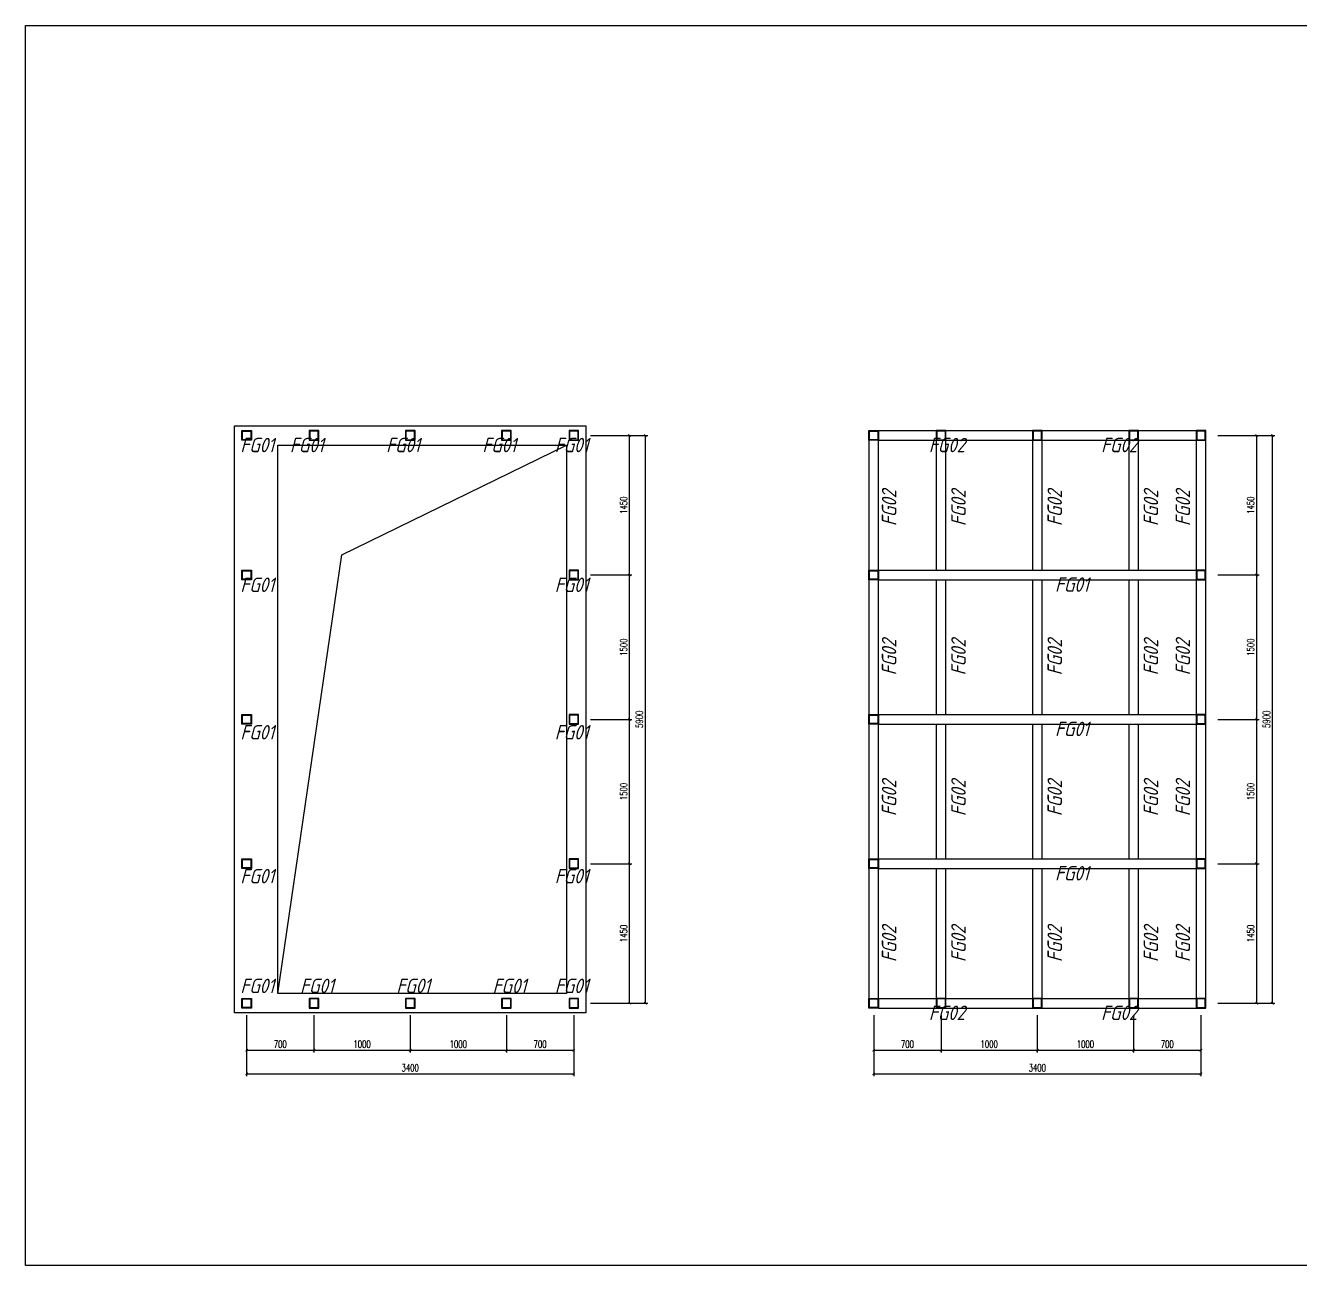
# Model space of a CAD drawing. Extents: x 48729 to 74281, y 13972 to 26858.
# Drawn here: x 48729 to 61969, y 13972 to 26858 of the extents above; entities that cross this region are included whole.
import ezdxf

# ---------------------------------------------------------------- set-up
doc = ezdxf.new("R2010")
doc.units = 0
doc.header["$LTSCALE"] = 1000
doc.header["$MEASUREMENT"] = 0
for name, color, linetype in [('PUB_DIM', 3, 'Continuous'), ('RAIL', 163, 'Continuous'), ('WALL', 2, 'Continuous'), ('xg', 1, 'Continuous'), ('文字', 61, 'Continuous'), ('钢材', 2, 'Continuous')]:
    doc.layers.add(name, color=color, linetype=linetype)
doc.styles.add('_TCH_DIM_T3', font='SIMPLEX.shx', dxfattribs={"width": 0.705882, "bigfont": 'GBCBIG.shx'})
doc.styles.add('H8', font='gbeitc.shx', dxfattribs={"bigfont": 'hztxt.shx'})
doc.dimstyles.new('_TCH_ARCH&&25', dxfattribs={"dimtxt": 74.375, "dimasz": 25, "dimexe": 25, "dimexo": 75, "dimgap": 25, "dimtad": 1, "dimdec": 0, "dimzin": 0, "dimdsep": 46, "dimtxsty": '_TCH_DIM_T3', "dimblk": 'ARCHTICK', "dimcen": 0.09, "dimclrt": 7, "dimazin": 2, "dimtfac": 1, "dimtdec": 0, "dimtix": 1, "dimtmove": 2, "dimatfit": 3, "dimfxl": 0, "dimtolj": 1, "dimtzin": 0, "dimarcsym": 0})

# ---------------------------------------------------------------- blocks, each defined once
blk = doc.blocks.new('_ArchTick')
at = {"color": 0, "linetype": 'ByBlock', "const_width": 0.4}
blk.add_lwpolyline([(-0.5, -0.5), (0.5, 0.5)], dxfattribs=at)
blk = doc.blocks.new('*D51')
at = {"layer": 'Defpoints', "color": 0, "linetype": 'ByBlock', "transparency": 16777216}
for p in [(57544, 16648), (60944, 16648), (60944, 15964)]:
    blk.add_point(p, dxfattribs=at)
at = {"layer": 'PUB_DIM', "color": 0, "linetype": 'ByBlock', "lineweight": -2, "transparency": 16777216}
for p, q in [((57544, 16573), (57544, 15939)), ((60944, 16573), (60944, 15939)), ((57544, 15964), (60944, 15964))]:
    blk.add_line(p, q, dxfattribs=at)
at = {"layer": 'PUB_DIM', "color": 0, "linetype": 'ByBlock', "lineweight": -2, "transparency": 16777216, "xscale": 25, "yscale": 25, "zscale": 25, "rotation": 180}
blk.add_blockref('_ArchTick', (57544, 15964), dxfattribs=at)
at = {"layer": 'PUB_DIM', "color": 0, "linetype": 'ByBlock', "lineweight": -2, "transparency": 16777216, "xscale": 25, "yscale": 25, "zscale": 25}
blk.add_blockref('_ArchTick', (60944, 15964), dxfattribs=at)
at = {"layer": 'PUB_DIM', "color": 7, "linetype": 'ByBlock', "transparency": 16777216, "insert": (59244, 16027), "char_height": 74.4, "attachment_point": 5, "style": '_TCH_DIM_T3'}
blk.add_mtext('\\A1;3400', dxfattribs=at)
blk = doc.blocks.new('*D52')
at = {"layer": 'Defpoints', "color": 0, "linetype": 'ByBlock', "transparency": 16777216}
for p in [(57544, 16648), (58244, 16648), (58244, 16210)]:
    blk.add_point(p, dxfattribs=at)
at = {"layer": 'PUB_DIM', "color": 0, "linetype": 'ByBlock', "lineweight": -2, "transparency": 16777216}
for p, q in [((57544, 16573), (57544, 16185)), ((58244, 16573), (58244, 16185)), ((57544, 16210), (58244, 16210))]:
    blk.add_line(p, q, dxfattribs=at)
at = {"layer": 'PUB_DIM', "color": 0, "linetype": 'ByBlock', "lineweight": -2, "transparency": 16777216, "xscale": 25, "yscale": 25, "zscale": 25, "rotation": 180}
blk.add_blockref('_ArchTick', (57544, 16210), dxfattribs=at)
at = {"layer": 'PUB_DIM', "color": 0, "linetype": 'ByBlock', "lineweight": -2, "transparency": 16777216, "xscale": 25, "yscale": 25, "zscale": 25}
blk.add_blockref('_ArchTick', (58244, 16210), dxfattribs=at)
at = {"layer": 'PUB_DIM', "color": 7, "linetype": 'ByBlock', "transparency": 16777216, "insert": (57894, 16273), "char_height": 74.4, "attachment_point": 5, "style": '_TCH_DIM_T3'}
blk.add_mtext('\\A1;700', dxfattribs=at)
blk = doc.blocks.new('*D53')
at = {"layer": 'Defpoints', "color": 0, "linetype": 'ByBlock', "transparency": 16777216}
for p in [(58244, 16648), (59244, 16648), (59244, 16210)]:
    blk.add_point(p, dxfattribs=at)
at = {"layer": 'PUB_DIM', "color": 0, "linetype": 'ByBlock', "lineweight": -2, "transparency": 16777216}
for p, q in [((58244, 16573), (58244, 16185)), ((59244, 16573), (59244, 16185)), ((58244, 16210), (59244, 16210))]:
    blk.add_line(p, q, dxfattribs=at)
at = {"layer": 'PUB_DIM', "color": 0, "linetype": 'ByBlock', "lineweight": -2, "transparency": 16777216, "xscale": 25, "yscale": 25, "zscale": 25, "rotation": 180}
blk.add_blockref('_ArchTick', (58244, 16210), dxfattribs=at)
at = {"layer": 'PUB_DIM', "color": 0, "linetype": 'ByBlock', "lineweight": -2, "transparency": 16777216, "xscale": 25, "yscale": 25, "zscale": 25}
blk.add_blockref('_ArchTick', (59244, 16210), dxfattribs=at)
at = {"layer": 'PUB_DIM', "color": 7, "linetype": 'ByBlock', "transparency": 16777216, "insert": (58744, 16273), "char_height": 74.4, "attachment_point": 5, "style": '_TCH_DIM_T3'}
blk.add_mtext('\\A1;1000', dxfattribs=at)
blk = doc.blocks.new('*D54')
at = {"layer": 'Defpoints', "color": 0, "linetype": 'ByBlock', "transparency": 16777216}
for p in [(59244, 16648), (60244, 16648), (60244, 16210)]:
    blk.add_point(p, dxfattribs=at)
at = {"layer": 'PUB_DIM', "color": 0, "linetype": 'ByBlock', "lineweight": -2, "transparency": 16777216}
for p, q in [((59244, 16573), (59244, 16185)), ((60244, 16573), (60244, 16185)), ((59244, 16210), (60244, 16210))]:
    blk.add_line(p, q, dxfattribs=at)
at = {"layer": 'PUB_DIM', "color": 0, "linetype": 'ByBlock', "lineweight": -2, "transparency": 16777216, "xscale": 25, "yscale": 25, "zscale": 25, "rotation": 180}
blk.add_blockref('_ArchTick', (59244, 16210), dxfattribs=at)
at = {"layer": 'PUB_DIM', "color": 0, "linetype": 'ByBlock', "lineweight": -2, "transparency": 16777216, "xscale": 25, "yscale": 25, "zscale": 25}
blk.add_blockref('_ArchTick', (60244, 16210), dxfattribs=at)
at = {"layer": 'PUB_DIM', "color": 7, "linetype": 'ByBlock', "transparency": 16777216, "insert": (59744, 16273), "char_height": 74.4, "attachment_point": 5, "style": '_TCH_DIM_T3'}
blk.add_mtext('\\A1;1000', dxfattribs=at)
blk = doc.blocks.new('*D55')
at = {"layer": 'Defpoints', "color": 0, "linetype": 'ByBlock', "transparency": 16777216}
for p in [(60244, 16648), (60944, 16648), (60944, 16210)]:
    blk.add_point(p, dxfattribs=at)
at = {"layer": 'PUB_DIM', "color": 0, "linetype": 'ByBlock', "lineweight": -2, "transparency": 16777216}
for p, q in [((60244, 16573), (60244, 16185)), ((60944, 16573), (60944, 16185)), ((60244, 16210), (60944, 16210))]:
    blk.add_line(p, q, dxfattribs=at)
at = {"layer": 'PUB_DIM', "color": 0, "linetype": 'ByBlock', "lineweight": -2, "transparency": 16777216, "xscale": 25, "yscale": 25, "zscale": 25, "rotation": 180}
blk.add_blockref('_ArchTick', (60244, 16210), dxfattribs=at)
at = {"layer": 'PUB_DIM', "color": 0, "linetype": 'ByBlock', "lineweight": -2, "transparency": 16777216, "xscale": 25, "yscale": 25, "zscale": 25}
blk.add_blockref('_ArchTick', (60944, 16210), dxfattribs=at)
at = {"layer": 'PUB_DIM', "color": 7, "linetype": 'ByBlock', "transparency": 16777216, "insert": (60594, 16273), "char_height": 74.4, "attachment_point": 5, "style": '_TCH_DIM_T3'}
blk.add_mtext('\\A1;700', dxfattribs=at)
blk = doc.blocks.new('*D56')
at = {"layer": 'Defpoints', "color": 0, "linetype": 'ByBlock', "transparency": 16777216}
for p in [(61044, 22598), (61688, 22598), (61044, 16698)]:
    blk.add_point(p, dxfattribs=at)
at = {"layer": 'PUB_DIM', "color": 0, "linetype": 'ByBlock', "lineweight": -2, "transparency": 16777216}
for p, q in [((61119, 22598), (61713, 22598)), ((61688, 16698), (61688, 22598)), ((61119, 16698), (61713, 16698))]:
    blk.add_line(p, q, dxfattribs=at)
at = {"layer": 'PUB_DIM', "color": 0, "linetype": 'ByBlock', "lineweight": -2, "transparency": 16777216, "xscale": 25, "yscale": 25, "zscale": 25}
for p, rotation in [((61688, 22598), 90), ((61688, 16698), 270)]:
    blk.add_blockref('_ArchTick', p, dxfattribs=dict(at, rotation=rotation))
at = {"layer": 'PUB_DIM', "color": 7, "linetype": 'ByBlock', "transparency": 16777216, "insert": (61626, 19648), "char_height": 74.4, "attachment_point": 5, "rotation": 90, "style": '_TCH_DIM_T3'}
blk.add_mtext('\\A1;5900', dxfattribs=at)
blk = doc.blocks.new('*D57')
at = {"layer": 'Defpoints', "color": 0, "linetype": 'ByBlock', "transparency": 16777216}
for p in [(61044, 22598), (61524, 22598), (61044, 21148)]:
    blk.add_point(p, dxfattribs=at)
at = {"layer": 'PUB_DIM', "color": 0, "linetype": 'ByBlock', "lineweight": -2, "transparency": 16777216}
for p, q in [((61119, 22598), (61549, 22598)), ((61524, 21148), (61524, 22598)), ((61119, 21148), (61549, 21148))]:
    blk.add_line(p, q, dxfattribs=at)
at = {"layer": 'PUB_DIM', "color": 0, "linetype": 'ByBlock', "lineweight": -2, "transparency": 16777216, "xscale": 25, "yscale": 25, "zscale": 25}
for p, rotation in [((61524, 22598), 90), ((61524, 21148), 270)]:
    blk.add_blockref('_ArchTick', p, dxfattribs=dict(at, rotation=rotation))
at = {"layer": 'PUB_DIM', "color": 7, "linetype": 'ByBlock', "transparency": 16777216, "insert": (61462, 21873), "char_height": 74.4, "attachment_point": 5, "rotation": 90, "style": '_TCH_DIM_T3'}
blk.add_mtext('\\A1;1450', dxfattribs=at)
blk = doc.blocks.new('*D58')
at = {"layer": 'Defpoints', "color": 0, "linetype": 'ByBlock', "transparency": 16777216}
for p in [(61044, 21148), (61524, 21148), (61044, 19648)]:
    blk.add_point(p, dxfattribs=at)
at = {"layer": 'PUB_DIM', "color": 0, "linetype": 'ByBlock', "lineweight": -2, "transparency": 16777216}
for p, q in [((61119, 21148), (61549, 21148)), ((61524, 19648), (61524, 21148)), ((61119, 19648), (61549, 19648))]:
    blk.add_line(p, q, dxfattribs=at)
at = {"layer": 'PUB_DIM', "color": 0, "linetype": 'ByBlock', "lineweight": -2, "transparency": 16777216, "xscale": 25, "yscale": 25, "zscale": 25}
for p, rotation in [((61524, 21148), 90), ((61524, 19648), 270)]:
    blk.add_blockref('_ArchTick', p, dxfattribs=dict(at, rotation=rotation))
at = {"layer": 'PUB_DIM', "color": 7, "linetype": 'ByBlock', "transparency": 16777216, "insert": (61462, 20398), "char_height": 74.4, "attachment_point": 5, "rotation": 90, "style": '_TCH_DIM_T3'}
blk.add_mtext('\\A1;1500', dxfattribs=at)
blk = doc.blocks.new('*D59')
at = {"layer": 'Defpoints', "color": 0, "linetype": 'ByBlock', "transparency": 16777216}
for p in [(61044, 19648), (61524, 19648), (61044, 18148)]:
    blk.add_point(p, dxfattribs=at)
at = {"layer": 'PUB_DIM', "color": 0, "linetype": 'ByBlock', "lineweight": -2, "transparency": 16777216}
for p, q in [((61119, 19648), (61549, 19648)), ((61524, 18148), (61524, 19648)), ((61119, 18148), (61549, 18148))]:
    blk.add_line(p, q, dxfattribs=at)
at = {"layer": 'PUB_DIM', "color": 0, "linetype": 'ByBlock', "lineweight": -2, "transparency": 16777216, "xscale": 25, "yscale": 25, "zscale": 25}
for p, rotation in [((61524, 19648), 90), ((61524, 18148), 270)]:
    blk.add_blockref('_ArchTick', p, dxfattribs=dict(at, rotation=rotation))
at = {"layer": 'PUB_DIM', "color": 7, "linetype": 'ByBlock', "transparency": 16777216, "insert": (61462, 18898), "char_height": 74.4, "attachment_point": 5, "rotation": 90, "style": '_TCH_DIM_T3'}
blk.add_mtext('\\A1;1500', dxfattribs=at)
blk = doc.blocks.new('*D60')
at = {"layer": 'Defpoints', "color": 0, "linetype": 'ByBlock', "transparency": 16777216}
for p in [(61044, 18148), (61524, 18148), (61044, 16698)]:
    blk.add_point(p, dxfattribs=at)
at = {"layer": 'PUB_DIM', "color": 0, "linetype": 'ByBlock', "lineweight": -2, "transparency": 16777216}
for p, q in [((61119, 18148), (61549, 18148)), ((61524, 16698), (61524, 18148)), ((61119, 16698), (61549, 16698))]:
    blk.add_line(p, q, dxfattribs=at)
at = {"layer": 'PUB_DIM', "color": 0, "linetype": 'ByBlock', "lineweight": -2, "transparency": 16777216, "xscale": 25, "yscale": 25, "zscale": 25}
for p, rotation in [((61524, 18148), 90), ((61524, 16698), 270)]:
    blk.add_blockref('_ArchTick', p, dxfattribs=dict(at, rotation=rotation))
at = {"layer": 'PUB_DIM', "color": 7, "linetype": 'ByBlock', "transparency": 16777216, "insert": (61462, 17423), "char_height": 74.4, "attachment_point": 5, "rotation": 90, "style": '_TCH_DIM_T3'}
blk.add_mtext('\\A1;1450', dxfattribs=at)
blk = doc.blocks.new('*D61')
at = {"layer": 'Defpoints', "color": 0, "linetype": 'ByBlock', "transparency": 16777216}
for p in [(51027, 16648), (54427, 16648), (54427, 15964)]:
    blk.add_point(p, dxfattribs=at)
at = {"layer": 'PUB_DIM', "color": 0, "linetype": 'ByBlock', "lineweight": -2, "transparency": 16777216}
for p, q in [((51027, 16573), (51027, 15939)), ((54427, 16573), (54427, 15939)), ((51027, 15964), (54427, 15964))]:
    blk.add_line(p, q, dxfattribs=at)
at = {"layer": 'PUB_DIM', "color": 0, "linetype": 'ByBlock', "lineweight": -2, "transparency": 16777216, "xscale": 25, "yscale": 25, "zscale": 25, "rotation": 180}
blk.add_blockref('_ArchTick', (51027, 15964), dxfattribs=at)
at = {"layer": 'PUB_DIM', "color": 0, "linetype": 'ByBlock', "lineweight": -2, "transparency": 16777216, "xscale": 25, "yscale": 25, "zscale": 25}
blk.add_blockref('_ArchTick', (54427, 15964), dxfattribs=at)
at = {"layer": 'PUB_DIM', "color": 7, "linetype": 'ByBlock', "transparency": 16777216, "insert": (52727, 16027), "char_height": 74.4, "attachment_point": 5, "style": '_TCH_DIM_T3'}
blk.add_mtext('\\A1;3400', dxfattribs=at)
blk = doc.blocks.new('*D62')
at = {"layer": 'Defpoints', "color": 0, "linetype": 'ByBlock', "transparency": 16777216}
for p in [(51027, 16648), (51727, 16648), (51727, 16210)]:
    blk.add_point(p, dxfattribs=at)
at = {"layer": 'PUB_DIM', "color": 0, "linetype": 'ByBlock', "lineweight": -2, "transparency": 16777216}
for p, q in [((51027, 16573), (51027, 16185)), ((51727, 16573), (51727, 16185)), ((51027, 16210), (51727, 16210))]:
    blk.add_line(p, q, dxfattribs=at)
at = {"layer": 'PUB_DIM', "color": 0, "linetype": 'ByBlock', "lineweight": -2, "transparency": 16777216, "xscale": 25, "yscale": 25, "zscale": 25, "rotation": 180}
blk.add_blockref('_ArchTick', (51027, 16210), dxfattribs=at)
at = {"layer": 'PUB_DIM', "color": 0, "linetype": 'ByBlock', "lineweight": -2, "transparency": 16777216, "xscale": 25, "yscale": 25, "zscale": 25}
blk.add_blockref('_ArchTick', (51727, 16210), dxfattribs=at)
at = {"layer": 'PUB_DIM', "color": 7, "linetype": 'ByBlock', "transparency": 16777216, "insert": (51377, 16273), "char_height": 74.4, "attachment_point": 5, "style": '_TCH_DIM_T3'}
blk.add_mtext('\\A1;700', dxfattribs=at)
blk = doc.blocks.new('*D63')
at = {"layer": 'Defpoints', "color": 0, "linetype": 'ByBlock', "transparency": 16777216}
for p in [(51727, 16648), (52727, 16648), (52727, 16210)]:
    blk.add_point(p, dxfattribs=at)
at = {"layer": 'PUB_DIM', "color": 0, "linetype": 'ByBlock', "lineweight": -2, "transparency": 16777216}
for p, q in [((51727, 16573), (51727, 16185)), ((52727, 16573), (52727, 16185)), ((51727, 16210), (52727, 16210))]:
    blk.add_line(p, q, dxfattribs=at)
at = {"layer": 'PUB_DIM', "color": 0, "linetype": 'ByBlock', "lineweight": -2, "transparency": 16777216, "xscale": 25, "yscale": 25, "zscale": 25, "rotation": 180}
blk.add_blockref('_ArchTick', (51727, 16210), dxfattribs=at)
at = {"layer": 'PUB_DIM', "color": 0, "linetype": 'ByBlock', "lineweight": -2, "transparency": 16777216, "xscale": 25, "yscale": 25, "zscale": 25}
blk.add_blockref('_ArchTick', (52727, 16210), dxfattribs=at)
at = {"layer": 'PUB_DIM', "color": 7, "linetype": 'ByBlock', "transparency": 16777216, "insert": (52227, 16273), "char_height": 74.4, "attachment_point": 5, "style": '_TCH_DIM_T3'}
blk.add_mtext('\\A1;1000', dxfattribs=at)
blk = doc.blocks.new('*D64')
at = {"layer": 'Defpoints', "color": 0, "linetype": 'ByBlock', "transparency": 16777216}
for p in [(52727, 16648), (53727, 16648), (53727, 16210)]:
    blk.add_point(p, dxfattribs=at)
at = {"layer": 'PUB_DIM', "color": 0, "linetype": 'ByBlock', "lineweight": -2, "transparency": 16777216}
for p, q in [((52727, 16573), (52727, 16185)), ((53727, 16573), (53727, 16185)), ((52727, 16210), (53727, 16210))]:
    blk.add_line(p, q, dxfattribs=at)
at = {"layer": 'PUB_DIM', "color": 0, "linetype": 'ByBlock', "lineweight": -2, "transparency": 16777216, "xscale": 25, "yscale": 25, "zscale": 25, "rotation": 180}
blk.add_blockref('_ArchTick', (52727, 16210), dxfattribs=at)
at = {"layer": 'PUB_DIM', "color": 0, "linetype": 'ByBlock', "lineweight": -2, "transparency": 16777216, "xscale": 25, "yscale": 25, "zscale": 25}
blk.add_blockref('_ArchTick', (53727, 16210), dxfattribs=at)
at = {"layer": 'PUB_DIM', "color": 7, "linetype": 'ByBlock', "transparency": 16777216, "insert": (53227, 16273), "char_height": 74.4, "attachment_point": 5, "style": '_TCH_DIM_T3'}
blk.add_mtext('\\A1;1000', dxfattribs=at)
blk = doc.blocks.new('*D65')
at = {"layer": 'Defpoints', "color": 0, "linetype": 'ByBlock', "transparency": 16777216}
for p in [(53727, 16648), (54427, 16648), (54427, 16210)]:
    blk.add_point(p, dxfattribs=at)
at = {"layer": 'PUB_DIM', "color": 0, "linetype": 'ByBlock', "lineweight": -2, "transparency": 16777216}
for p, q in [((53727, 16573), (53727, 16185)), ((54427, 16573), (54427, 16185)), ((53727, 16210), (54427, 16210))]:
    blk.add_line(p, q, dxfattribs=at)
at = {"layer": 'PUB_DIM', "color": 0, "linetype": 'ByBlock', "lineweight": -2, "transparency": 16777216, "xscale": 25, "yscale": 25, "zscale": 25, "rotation": 180}
blk.add_blockref('_ArchTick', (53727, 16210), dxfattribs=at)
at = {"layer": 'PUB_DIM', "color": 0, "linetype": 'ByBlock', "lineweight": -2, "transparency": 16777216, "xscale": 25, "yscale": 25, "zscale": 25}
blk.add_blockref('_ArchTick', (54427, 16210), dxfattribs=at)
at = {"layer": 'PUB_DIM', "color": 7, "linetype": 'ByBlock', "transparency": 16777216, "insert": (54077, 16273), "char_height": 74.4, "attachment_point": 5, "style": '_TCH_DIM_T3'}
blk.add_mtext('\\A1;700', dxfattribs=at)
blk = doc.blocks.new('*D66')
at = {"layer": 'Defpoints', "color": 0, "linetype": 'ByBlock', "transparency": 16777216}
for p in [(54527, 22598), (55171, 22598), (54527, 16698)]:
    blk.add_point(p, dxfattribs=at)
at = {"layer": 'PUB_DIM', "color": 0, "linetype": 'ByBlock', "lineweight": -2, "transparency": 16777216}
for p, q in [((54602, 22598), (55196, 22598)), ((55171, 16698), (55171, 22598)), ((54602, 16698), (55196, 16698))]:
    blk.add_line(p, q, dxfattribs=at)
at = {"layer": 'PUB_DIM', "color": 0, "linetype": 'ByBlock', "lineweight": -2, "transparency": 16777216, "xscale": 25, "yscale": 25, "zscale": 25}
for p, rotation in [((55171, 22598), 90), ((55171, 16698), 270)]:
    blk.add_blockref('_ArchTick', p, dxfattribs=dict(at, rotation=rotation))
at = {"layer": 'PUB_DIM', "color": 7, "linetype": 'ByBlock', "transparency": 16777216, "insert": (55109, 19648), "char_height": 74.4, "attachment_point": 5, "rotation": 90, "style": '_TCH_DIM_T3'}
blk.add_mtext('\\A1;5900', dxfattribs=at)
blk = doc.blocks.new('*D67')
at = {"layer": 'Defpoints', "color": 0, "linetype": 'ByBlock', "transparency": 16777216}
for p in [(54527, 22598), (55007, 22598), (54527, 21148)]:
    blk.add_point(p, dxfattribs=at)
at = {"layer": 'PUB_DIM', "color": 0, "linetype": 'ByBlock', "lineweight": -2, "transparency": 16777216}
for p, q in [((54602, 22598), (55032, 22598)), ((55007, 21148), (55007, 22598)), ((54602, 21148), (55032, 21148))]:
    blk.add_line(p, q, dxfattribs=at)
at = {"layer": 'PUB_DIM', "color": 0, "linetype": 'ByBlock', "lineweight": -2, "transparency": 16777216, "xscale": 25, "yscale": 25, "zscale": 25}
for p, rotation in [((55007, 22598), 90), ((55007, 21148), 270)]:
    blk.add_blockref('_ArchTick', p, dxfattribs=dict(at, rotation=rotation))
at = {"layer": 'PUB_DIM', "color": 7, "linetype": 'ByBlock', "transparency": 16777216, "insert": (54945, 21873), "char_height": 74.4, "attachment_point": 5, "rotation": 90, "style": '_TCH_DIM_T3'}
blk.add_mtext('\\A1;1450', dxfattribs=at)
blk = doc.blocks.new('*D68')
at = {"layer": 'Defpoints', "color": 0, "linetype": 'ByBlock', "transparency": 16777216}
for p in [(54527, 21148), (55007, 21148), (54527, 19648)]:
    blk.add_point(p, dxfattribs=at)
at = {"layer": 'PUB_DIM', "color": 0, "linetype": 'ByBlock', "lineweight": -2, "transparency": 16777216}
for p, q in [((54602, 21148), (55032, 21148)), ((55007, 19648), (55007, 21148)), ((54602, 19648), (55032, 19648))]:
    blk.add_line(p, q, dxfattribs=at)
at = {"layer": 'PUB_DIM', "color": 0, "linetype": 'ByBlock', "lineweight": -2, "transparency": 16777216, "xscale": 25, "yscale": 25, "zscale": 25}
for p, rotation in [((55007, 21148), 90), ((55007, 19648), 270)]:
    blk.add_blockref('_ArchTick', p, dxfattribs=dict(at, rotation=rotation))
at = {"layer": 'PUB_DIM', "color": 7, "linetype": 'ByBlock', "transparency": 16777216, "insert": (54945, 20398), "char_height": 74.4, "attachment_point": 5, "rotation": 90, "style": '_TCH_DIM_T3'}
blk.add_mtext('\\A1;1500', dxfattribs=at)
blk = doc.blocks.new('*D69')
at = {"layer": 'Defpoints', "color": 0, "linetype": 'ByBlock', "transparency": 16777216}
for p in [(54527, 19648), (55007, 19648), (54527, 18148)]:
    blk.add_point(p, dxfattribs=at)
at = {"layer": 'PUB_DIM', "color": 0, "linetype": 'ByBlock', "lineweight": -2, "transparency": 16777216}
for p, q in [((54602, 19648), (55032, 19648)), ((55007, 18148), (55007, 19648)), ((54602, 18148), (55032, 18148))]:
    blk.add_line(p, q, dxfattribs=at)
at = {"layer": 'PUB_DIM', "color": 0, "linetype": 'ByBlock', "lineweight": -2, "transparency": 16777216, "xscale": 25, "yscale": 25, "zscale": 25}
for p, rotation in [((55007, 19648), 90), ((55007, 18148), 270)]:
    blk.add_blockref('_ArchTick', p, dxfattribs=dict(at, rotation=rotation))
at = {"layer": 'PUB_DIM', "color": 7, "linetype": 'ByBlock', "transparency": 16777216, "insert": (54945, 18898), "char_height": 74.4, "attachment_point": 5, "rotation": 90, "style": '_TCH_DIM_T3'}
blk.add_mtext('\\A1;1500', dxfattribs=at)
blk = doc.blocks.new('*D70')
at = {"layer": 'Defpoints', "color": 0, "linetype": 'ByBlock', "transparency": 16777216}
for p in [(54527, 18148), (55007, 18148), (54527, 16698)]:
    blk.add_point(p, dxfattribs=at)
at = {"layer": 'PUB_DIM', "color": 0, "linetype": 'ByBlock', "lineweight": -2, "transparency": 16777216}
for p, q in [((54602, 18148), (55032, 18148)), ((55007, 16698), (55007, 18148)), ((54602, 16698), (55032, 16698))]:
    blk.add_line(p, q, dxfattribs=at)
at = {"layer": 'PUB_DIM', "color": 0, "linetype": 'ByBlock', "lineweight": -2, "transparency": 16777216, "xscale": 25, "yscale": 25, "zscale": 25}
for p, rotation in [((55007, 18148), 90), ((55007, 16698), 270)]:
    blk.add_blockref('_ArchTick', p, dxfattribs=dict(at, rotation=rotation))
at = {"layer": 'PUB_DIM', "color": 7, "linetype": 'ByBlock', "transparency": 16777216, "insert": (54945, 17423), "char_height": 74.4, "attachment_point": 5, "rotation": 90, "style": '_TCH_DIM_T3'}
blk.add_mtext('\\A1;1450', dxfattribs=at)

msp = doc.modelspace()

# ---------------------------------------------------------------- linework, layer by layer
msp.add_lwpolyline([(48729, 26858.3), (74281.3, 26858.3), (74281.3, 13972.4), (48729, 13972.4)], close=True)
at = {"layer": 'RAIL', "linetype": 'ByBlock', "ltscale": 5}
for p, q in [((57594.4, 22648.2), (60894.4, 22648.2)), ((57494.4, 22548.2), (57494.4, 16748.2)), ((57594.4, 16748.2), (57594.4, 22548.2)), ((57594.4, 22548.2), (60894.4, 22548.2)), ((58194.4, 22548.2), (58194.4, 21198.2)), ((58294.4, 21198.2), (58294.4, 22548.2)), ((59194.4, 22548.2), (59194.4, 21198.2)), ((59294.4, 21198.2), (59294.4, 22548.2)), ((60194.4, 22548.2), (60194.4, 21198.2)), ((60294.4, 21198.2), (60294.4, 22548.2)), ((60894.4, 22548.2), (60894.4, 16748.2)), ((60994.4, 16748.2), (60994.4, 22548.2)), ((57594.4, 21198.2), (60894.4, 21198.2)), ((57594.4, 21098.2), (60894.4, 21098.2)), ((58194.4, 21098.2), (58194.4, 19698.2)), ((58294.4, 19698.2), (58294.4, 21098.2)), ((59194.4, 21098.2), (59194.4, 19698.2)), ((59294.4, 19698.2), (59294.4, 21098.2)), ((60194.4, 21098.2), (60194.4, 19698.2)), ((60294.4, 19698.2), (60294.4, 21098.2)), ((57594.4, 19698.2), (60894.4, 19698.2)), ((57594.4, 19598.2), (60894.4, 19598.2)), ((58194.4, 19598.2), (58194.4, 18198.2)), ((58294.4, 18198.2), (58294.4, 19598.2)), ((59194.4, 19598.2), (59194.4, 18198.2)), ((59294.4, 18198.2), (59294.4, 19598.2)), ((60194.4, 19598.2), (60194.4, 18198.2)), ((60294.4, 18198.2), (60294.4, 19598.2)), ((57594.4, 18198.2), (60894.4, 18198.2)), ((57594.4, 18098.2), (60894.4, 18098.2)), ((58194.4, 18098.2), (58194.4, 16748.2)), ((58294.4, 16748.2), (58294.4, 18098.2)), ((59194.4, 18098.2), (59194.4, 16748.2)), ((59294.4, 16748.2), (59294.4, 18098.2)), ((60194.4, 18098.2), (60194.4, 16748.2)), ((60294.4, 16748.2), (60294.4, 18098.2)), ((57594.4, 16748.2), (60894.4, 16748.2)), ((57594.4, 16648.2), (60894.4, 16648.2))]:
    msp.add_line(p, q, dxfattribs=at)
at = {"layer": 'WALL'}
for points in [[(50902.4, 22698.2), (54552.4, 22698.2), (54552.4, 16598.2), (50902.4, 16598.2)], [(51352.4, 22498.2), (54352.4, 22498.2), (54352.4, 16798.2), (51352.4, 16798.2)]]:
    msp.add_lwpolyline(points, close=True, dxfattribs=at)
at = {"layer": 'xg', "linetype": 'ByBlock', "ltscale": 5}
msp.add_lwpolyline([(51352.4, 16798.2), (52015.2, 21356.2), (54352.4, 22498.2)], dxfattribs=at)
at = {"layer": '钢材'}
for points in [[(51077.4, 22548.2), (50977.4, 22548.2), (50977.4, 22648.2), (51077.4, 22648.2)], [(51071.4, 22554.2), (50983.4, 22554.2), (50983.4, 22642.2), (51071.4, 22642.2)], [(51677.4, 22548.2), (51777.4, 22548.2), (51777.4, 22648.2), (51677.4, 22648.2)], [(51683.4, 22554.2), (51771.4, 22554.2), (51771.4, 22642.2), (51683.4, 22642.2)], [(52677.4, 22548.2), (52777.4, 22548.2), (52777.4, 22648.2), (52677.4, 22648.2)], [(52683.4, 22554.2), (52771.4, 22554.2), (52771.4, 22642.2), (52683.4, 22642.2)], [(53677.4, 22548.2), (53777.4, 22548.2), (53777.4, 22648.2), (53677.4, 22648.2)], [(53683.4, 22554.2), (53771.4, 22554.2), (53771.4, 22642.2), (53683.4, 22642.2)], [(54377.4, 22548.2), (54477.4, 22548.2), (54477.4, 22648.2), (54377.4, 22648.2)], [(54383.4, 22554.2), (54471.4, 22554.2), (54471.4, 22642.2), (54383.4, 22642.2)], [(57594.4, 22548.2), (57494.4, 22548.2), (57494.4, 22648.2), (57594.4, 22648.2)], [(57588.4, 22554.2), (57500.4, 22554.2), (57500.4, 22642.2), (57588.4, 22642.2)], [(58194.4, 22548.2), (58294.4, 22548.2), (58294.4, 22648.2), (58194.4, 22648.2)], [(58200.4, 22554.2), (58288.4, 22554.2), (58288.4, 22642.2), (58200.4, 22642.2)], [(59194.4, 22548.2), (59294.4, 22548.2), (59294.4, 22648.2), (59194.4, 22648.2)], [(59200.4, 22554.2), (59288.4, 22554.2), (59288.4, 22642.2), (59200.4, 22642.2)], [(60194.4, 22548.2), (60294.4, 22548.2), (60294.4, 22648.2), (60194.4, 22648.2)], [(60200.4, 22554.2), (60288.4, 22554.2), (60288.4, 22642.2), (60200.4, 22642.2)], [(60894.4, 22548.2), (60994.4, 22548.2), (60994.4, 22648.2), (60894.4, 22648.2)], [(60900.4, 22554.2), (60988.4, 22554.2), (60988.4, 22642.2), (60900.4, 22642.2)], [(51077.4, 21098.2), (50977.4, 21098.2), (50977.4, 21198.2), (51077.4, 21198.2)], [(51071.4, 21104.2), (50983.4, 21104.2), (50983.4, 21192.2), (51071.4, 21192.2)], [(54377.4, 21098.2), (54477.4, 21098.2), (54477.4, 21198.2), (54377.4, 21198.2)], [(54383.4, 21104.2), (54471.4, 21104.2), (54471.4, 21192.2), (54383.4, 21192.2)], [(57594.4, 21098.2), (57494.4, 21098.2), (57494.4, 21198.2), (57594.4, 21198.2)], [(57588.4, 21104.2), (57500.4, 21104.2), (57500.4, 21192.2), (57588.4, 21192.2)], [(60894.4, 21098.2), (60994.4, 21098.2), (60994.4, 21198.2), (60894.4, 21198.2)], [(60900.4, 21104.2), (60988.4, 21104.2), (60988.4, 21192.2), (60900.4, 21192.2)], [(51077.4, 19598.2), (50977.4, 19598.2), (50977.4, 19698.2), (51077.4, 19698.2)], [(51071.4, 19604.2), (50983.4, 19604.2), (50983.4, 19692.2), (51071.4, 19692.2)], [(54377.4, 19598.2), (54477.4, 19598.2), (54477.4, 19698.2), (54377.4, 19698.2)], [(54383.4, 19604.2), (54471.4, 19604.2), (54471.4, 19692.2), (54383.4, 19692.2)], [(57594.4, 19598.2), (57494.4, 19598.2), (57494.4, 19698.2), (57594.4, 19698.2)], [(57588.4, 19604.2), (57500.4, 19604.2), (57500.4, 19692.2), (57588.4, 19692.2)], [(60894.4, 19598.2), (60994.4, 19598.2), (60994.4, 19698.2), (60894.4, 19698.2)], [(60900.4, 19604.2), (60988.4, 19604.2), (60988.4, 19692.2), (60900.4, 19692.2)], [(51077.4, 18098.2), (50977.4, 18098.2), (50977.4, 18198.2), (51077.4, 18198.2)], [(51071.4, 18104.2), (50983.4, 18104.2), (50983.4, 18192.2), (51071.4, 18192.2)], [(54377.4, 18098.2), (54477.4, 18098.2), (54477.4, 18198.2), (54377.4, 18198.2)], [(54383.4, 18104.2), (54471.4, 18104.2), (54471.4, 18192.2), (54383.4, 18192.2)], [(57594.4, 18098.2), (57494.4, 18098.2), (57494.4, 18198.2), (57594.4, 18198.2)], [(57588.4, 18104.2), (57500.4, 18104.2), (57500.4, 18192.2), (57588.4, 18192.2)], [(60894.4, 18098.2), (60994.4, 18098.2), (60994.4, 18198.2), (60894.4, 18198.2)], [(60900.4, 18104.2), (60988.4, 18104.2), (60988.4, 18192.2), (60900.4, 18192.2)], [(51077.4, 16648.2), (50977.4, 16648.2), (50977.4, 16748.2), (51077.4, 16748.2)], [(51071.4, 16654.2), (50983.4, 16654.2), (50983.4, 16742.2), (51071.4, 16742.2)], [(51677.4, 16648.2), (51777.4, 16648.2), (51777.4, 16748.2), (51677.4, 16748.2)], [(51683.4, 16654.2), (51771.4, 16654.2), (51771.4, 16742.2), (51683.4, 16742.2)], [(52677.4, 16648.2), (52777.4, 16648.2), (52777.4, 16748.2), (52677.4, 16748.2)], [(52683.4, 16654.2), (52771.4, 16654.2), (52771.4, 16742.2), (52683.4, 16742.2)], [(53677.4, 16648.2), (53777.4, 16648.2), (53777.4, 16748.2), (53677.4, 16748.2)], [(53683.4, 16654.2), (53771.4, 16654.2), (53771.4, 16742.2), (53683.4, 16742.2)], [(54377.4, 16648.2), (54477.4, 16648.2), (54477.4, 16748.2), (54377.4, 16748.2)], [(54383.4, 16654.2), (54471.4, 16654.2), (54471.4, 16742.2), (54383.4, 16742.2)], [(57594.4, 16648.2), (57494.4, 16648.2), (57494.4, 16748.2), (57594.4, 16748.2)], [(57588.4, 16654.2), (57500.4, 16654.2), (57500.4, 16742.2), (57588.4, 16742.2)], [(58194.4, 16648.2), (58294.4, 16648.2), (58294.4, 16748.2), (58194.4, 16748.2)], [(58200.4, 16654.2), (58288.4, 16654.2), (58288.4, 16742.2), (58200.4, 16742.2)], [(59194.4, 16648.2), (59294.4, 16648.2), (59294.4, 16748.2), (59194.4, 16748.2)], [(59200.4, 16654.2), (59288.4, 16654.2), (59288.4, 16742.2), (59200.4, 16742.2)], [(60194.4, 16648.2), (60294.4, 16648.2), (60294.4, 16748.2), (60194.4, 16748.2)], [(60200.4, 16654.2), (60288.4, 16654.2), (60288.4, 16742.2), (60200.4, 16742.2)], [(60894.4, 16648.2), (60994.4, 16648.2), (60994.4, 16748.2), (60894.4, 16748.2)], [(60900.4, 16654.2), (60988.4, 16654.2), (60988.4, 16742.2), (60900.4, 16742.2)]]:
    msp.add_lwpolyline(points, close=True, dxfattribs=at)

# ---------------------------------------------------------------- texts
at = {"layer": '文字', "style": 'H8'}
for s, p in [('FG01', (50962.6, 22423.5)), ('FG01', (51477.3, 22423.5)), ('FG01', (52477.3, 22423.5)), ('FG01', (53477.3, 22423.5)), ('FG01', (54229.8, 22423.5)), ('FG02', (58117.5, 22423.5)), ('FG02', (59907.2, 22423.5)), ('FG01', (50962.6, 20971.1)), ('FG01', (54229.8, 20971.1)), ('FG01', (59428.3, 20973.5)), ('FG01', (59428.3, 19473.5)), ('FG01', (50962.6, 19438.7)), ('FG01', (54229.8, 19438.7)), ('FG01', (50962.6, 17944)), ('FG01', (54229.8, 17944)), ('FG01', (59428.3, 17973.5)), ('FG01', (50962.6, 16803.3)), ('FG01', (51583.2, 16803.3)), ('FG01', (52583.2, 16803.3)), ('FG01', (53583.2, 16803.3)), ('FG01', (54229.8, 16803.3)), ('FG02', (58117.5, 16523.5)), ('FG02', (59907.2, 16523.5))]:
    msp.add_text(s, height=150, dxfattribs=at).set_placement(p)
for p in [(57778.8, 21656.3), (58500.1, 21656.3), (59500.1, 21656.3), (60500.1, 21656.3), (60831.8, 21656.3), (57778.8, 20105.2), (58500.1, 20105.2), (59500.1, 20105.2), (60500.1, 20105.2), (60831.8, 20105.2), (57778.8, 18641.9), (58500.1, 18641.9), (59500.1, 18641.9), (60500.1, 18641.9), (60831.8, 18641.9), (57778.8, 17125.8), (58500.1, 17125.8), (59500.1, 17125.8), (60500.1, 17125.8), (60831.8, 17125.8)]:
    msp.add_text('FG02', height=150, rotation=90, dxfattribs=at).set_placement(p)

# ---------------------------------------------------------------- dimensions: what is measured, and where the dimension line sits
at = {"layer": 'PUB_DIM', "linetype": 'ByBlock'}
for p1, p2, distance, picture, middle in [((54527.4, 16698.2), (54527.4, 22598.2), -644, '*D66', (55109.2, 19648.2)), ((54527.4, 21148.2), (54527.4, 22598.2), -479.5, '*D67', (54944.7, 21873.2)), ((61044.4, 16698.2), (61044.4, 22598.2), -644, '*D56', (61626.3, 19648.2)), ((61044.4, 21148.2), (61044.4, 22598.2), -479.5, '*D57', (61461.8, 21873.2)), ((54527.4, 19648.2), (54527.4, 21148.2), -479.5, '*D68', (54944.7, 20398.2)), ((61044.4, 19648.2), (61044.4, 21148.2), -479.5, '*D58', (61461.8, 20398.2)), ((54527.4, 18148.2), (54527.4, 19648.2), -479.5, '*D69', (54944.7, 18898.2)), ((61044.4, 18148.2), (61044.4, 19648.2), -479.5, '*D59', (61461.8, 18898.2)), ((54527.4, 16698.2), (54527.4, 18148.2), -479.5, '*D70', (54944.7, 17423.2)), ((61044.4, 16698.2), (61044.4, 18148.2), -479.5, '*D60', (61461.8, 17423.2)), ((51027.4, 16648.2), (54427.4, 16648.2), -683.9, '*D61', (52727.4, 16026.5)), ((51027.4, 16648.2), (51727.4, 16648.2), -437.9, '*D62', (51377.4, 16272.5)), ((51727.4, 16648.2), (52727.4, 16648.2), -437.9, '*D63', (52227.4, 16272.5)), ((52727.4, 16648.2), (53727.4, 16648.2), -437.9, '*D64', (53227.4, 16272.5)), ((53727.4, 16648.2), (54427.4, 16648.2), -437.9, '*D65', (54077.4, 16272.5)), ((57544.4, 16648.2), (60944.4, 16648.2), -683.9, '*D51', (59244.4, 16026.5)), ((57544.4, 16648.2), (58244.4, 16648.2), -437.9, '*D52', (57894.4, 16272.5)), ((58244.4, 16648.2), (59244.4, 16648.2), -437.9, '*D53', (58744.4, 16272.5)), ((59244.4, 16648.2), (60244.4, 16648.2), -437.9, '*D54', (59744.4, 16272.5)), ((60244.4, 16648.2), (60944.4, 16648.2), -437.9, '*D55', (60594.4, 16272.5))]:
    dim = msp.add_aligned_dim(p1=p1, p2=p2, distance=distance, dimstyle='_TCH_ARCH&&25', dxfattribs=at)
    dim.commit()
    dim.dimension.update_dxf_attribs({"geometry": picture, "text_midpoint": middle})

doc.saveas('drawing.dxf')
